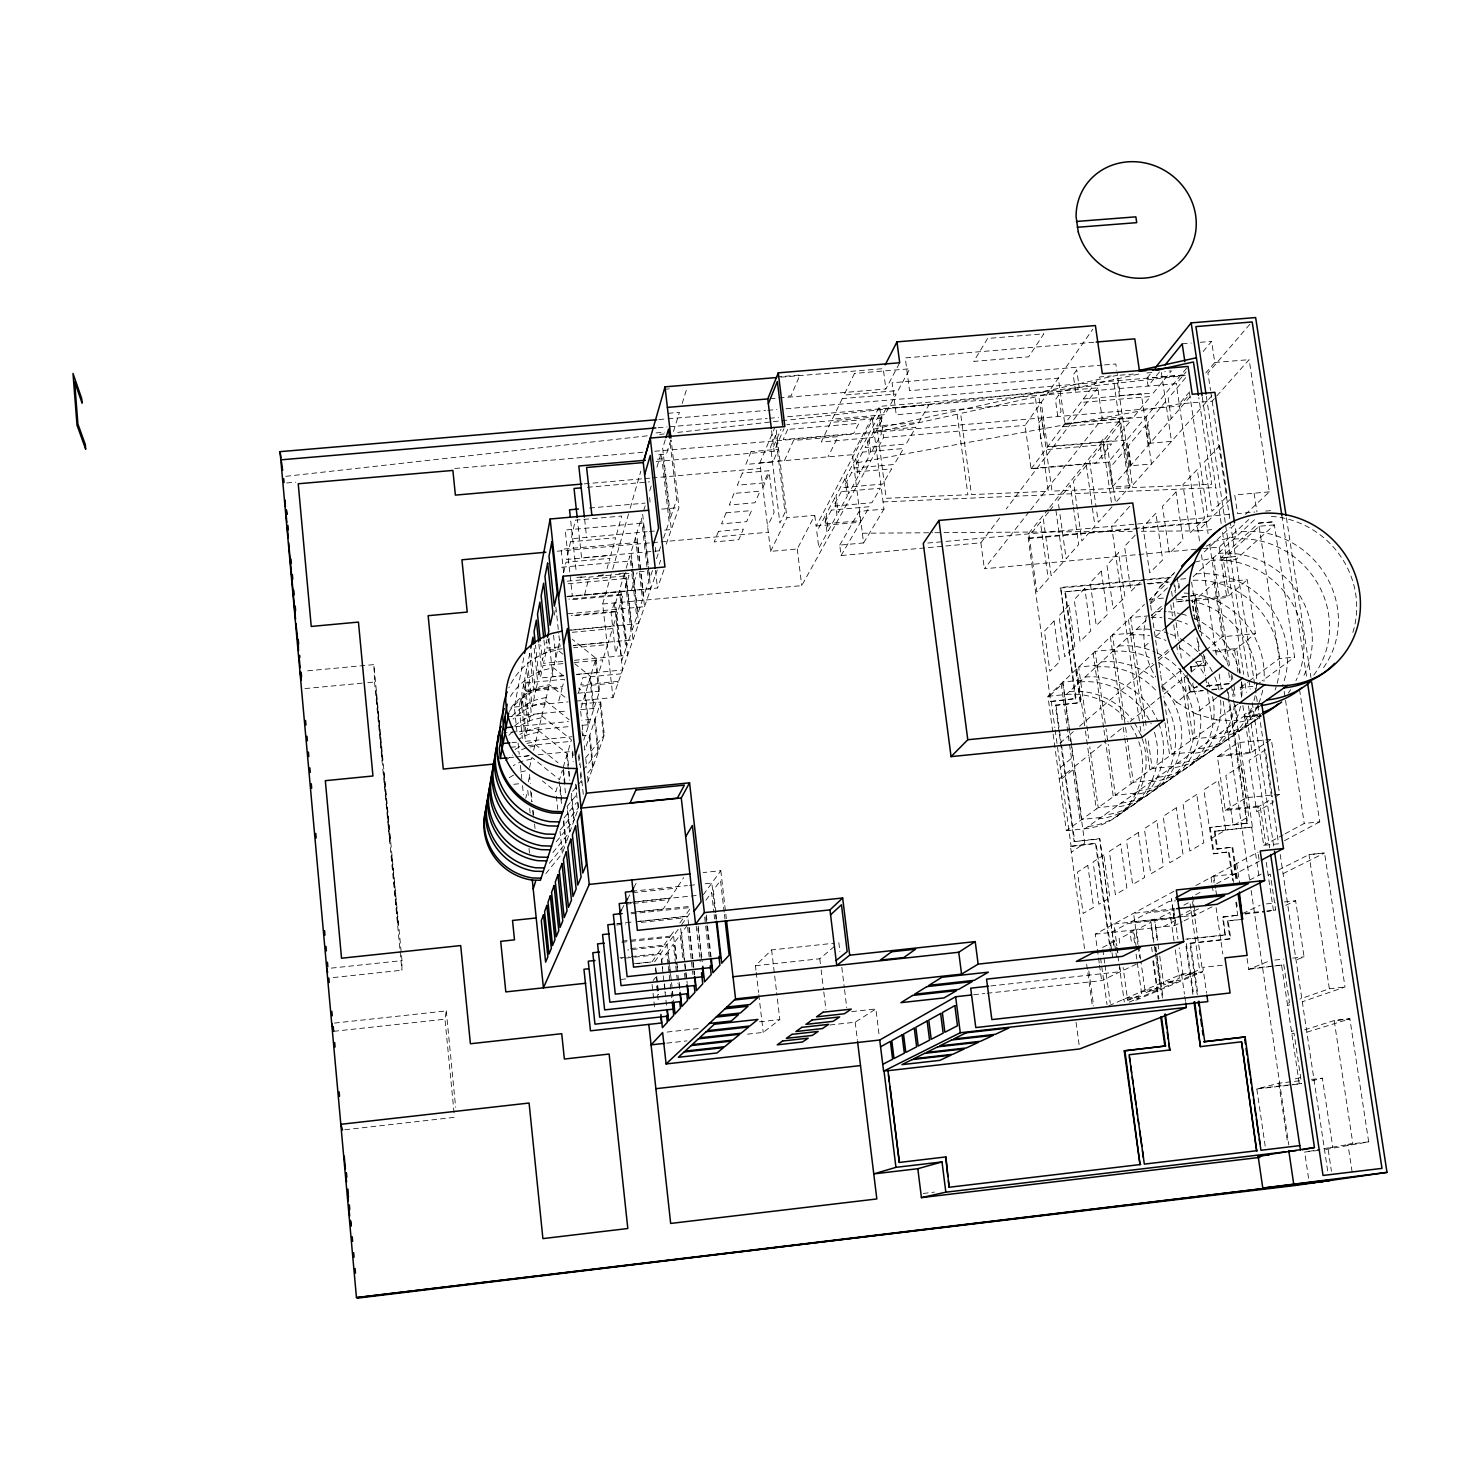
<?xml version="1.0" encoding="UTF-8"?>
<svg xmlns="http://www.w3.org/2000/svg" width="1460" height="1460" viewBox="0 0 1460 1460"><rect width="100%" height="100%" fill="white"/><g stroke="black" fill="none" stroke-linecap="round" stroke-linejoin="round"><path stroke-width="0.75" stroke-dasharray="5 3.75" d="M333.263 977.561L401.901 970.225L401.993 960.607L373.888 664.61L304.501 671.125M454.078 1112.867L444.971 1019.19L446.267 1010.922L331.803 1023.369M516.931 731.807L514.376 707.078L523.739 657.821M521.238 706.403L524.213 691.675L562.155 688.043L558.286 702.844M547.044 639.334L546.168 643.312L545.693 638.805M549.07 638.312L546.898 648.112L560.056 646.871M554.198 615.262L555.639 608.784M563.651 572.721L565.987 562.264L609.915 558.304L607.013 568.633M529.56 767.431L531.951 757.448L559.49 779.677L562.283 770.369M533.648 750.33L560.147 639.498M528.283 781.812L529.25 777.851L529.688 782.195M525.746 798.237L526.64 794.55M584.529 594.968L589.146 577.101L613.091 574.911M1146.301 617.087C1140.935 637.034 1144.804 659.591 1155.772 677.038M616.485 534.743L621.705 516.037L575.349 520.143L571.207 538.795L647.218 531.714M576.08 701.129L612.963 697.57L602.688 604.002L612.068 571.334M612.689 569.163L629.57 510.38M630.191 508.208L640.812 471.178M578.525 692.661L580.368 686.309L618.127 682.696M557.136 787.487L555.858 791.758L542.408 780.881M563.305 767.011L571.462 739.818L541.879 715.966M581.208 716.276L580.496 709.779L595.972 658.314L572.302 639.279M626.194 568.086L629.899 555.932L631.651 571.718M645.137 505.872L642.637 514.084L648.879 569.327M649.736 490.797L651.726 484.318M656.927 467.2L661.252 453.001L669.136 521.731L663.387 538.594M665.286 439.788L662.676 448.348L670.596 517.442L676.673 499.63L669.811 440.117M670.815 440.044L666.435 454.115L655.814 455.027M673.498 431.412L679.429 412.359L666.07 413.49M682.185 403.471L687.204 387.374M603.473 657.73L607.579 644.572L573.597 647.765M618.565 609.294L623.292 594.111L568.889 599.111M631.286 590.68L637.053 572.721M583.763 740.129L599.549 691.146L595.972 658.314M581.025 703.939L600.735 702.041L584.858 750.184L583.982 742.136M652.474 570.586L649.883 578.178L649.134 571.535M656.544 558.651L660.632 546.661M612.963 697.57L657.219 570.112M659.281 564.199L660.65 560.239M666.253 544.142L678.936 507.587L671.18 440.245M563.031 851.454L565.714 843.898L563.341 821.469M566.863 840.65L569.655 832.747L567.32 810.61M578.215 802.836L578.689 807.325L570.13 831.433L567.538 806.997M587.559 782.323L604.33 735.055L600.735 702.041M567.21 596.319L657.474 588.015L664.209 569.072M770.606 551.387L786.958 517.807L814.771 515.325L797.251 548.96L770.606 551.387L759.894 462.747L774.822 427.561M773.563 446.468L781.045 429.112M656.197 461.451L774.129 451.249L783.965 428.62M762.886 487.549L769.274 473.058L774.055 512.551L767.577 526.385M784.421 460.63L793.528 440.482L838.149 436.631L828.039 456.834M779.129 397.978L885.873 388.98L899.688 362.755M999.589 518.008L980.865 542.81L841.069 555.567L839.755 545.109L863.59 542.938L852.421 454.717L872.186 417.25L786.922 424.531M1030.65 509.814L1102.227 418.71L1097.81 387.849L879.595 406.391L816.122 526.239L814.771 515.325M621.486 909.909L624.552 904.306L631.267 903.612M627.599 898.794L629.771 894.87M633.677 887.753L637.491 880.818M602.688 604.002L801.741 585.624L883.61 437.58L879.595 406.391M839.755 545.109L859.101 511.347L883.975 509.139L872.186 417.25M1174.789 572.411L1159.915 586.829L1149.476 604.86L1169.223 586.19M841.069 555.567L860.487 522.242L859.101 511.347M863.59 542.938L883.975 509.139M677.951 886.402L683.663 877.642M1186.633 368.175L1108.432 462.09L1031.07 468.916L1025.066 425.371L1092.847 329.157M652 961.793L657.055 954.749L621.048 958.618M657.894 953.562L663.187 946.208L627.654 950.004M664.081 944.967L669.629 937.229L619.131 942.612M670.578 935.933L675.232 929.436M679.849 923.03L683.517 917.902L638.914 922.629M689.722 909.288L684.558 916.46L635.301 921.68M678.152 929.454L654.773 961.629L637.071 963.527M681.656 924.618L691.492 911.058M703.337 894.743L720.802 870.707L703.118 872.551M687.368 925.202L681.564 933.013L684.758 961.538M705.928 900.181L711.604 892.534L713.867 912.336M1031.07 468.916L1099.891 376.917L1111.078 375.968M1097.81 387.849L1006.25 508.938M653.113 980.572L655.686 977.215M1196.178 549.197L984.35 568.761L1029.245 511.602M1159.459 371.99L1148.089 386.079L1146.958 378.213L1151.101 373.03M1048.28 509.084L1028.26 533.885L1028.296 538.685L1050.634 701.512L1076.02 698.537L1060.599 587.449L1171.029 577.138M1049.703 507.314L1122.612 416.94L1102.227 418.71M1048.481 512.095L1043.261 518.555L1051.164 575.678L1063.117 562.136L1055.653 508.5M1049.795 510.489L1055.033 504.029M556.315 841.708L574.309 819.662L571.499 793.291M552.902 852.549L568.707 833.186M549.325 863.28L566.152 842.639L563.779 820.155M545.894 873.536L562.356 853.333L560.038 831.342M583.161 770.004L598.636 751.115L595.151 718.977L581.773 720.273M572.703 791.393L576.809 786.374M578.178 784.714L582.284 779.695M587.76 772.997L593.235 766.299L589.858 735L583.197 735.658M567.027 806.522L576.883 794.477M564.071 817.874L576.426 802.745M560.257 829.9L578.689 807.325M585.533 757.977L604.33 735.055M787.633 416.721L1176.267 383.688L1186.159 371.826M1203.131 351.531L1211.617 341.366L1214.793 362.481L1205.905 372.829M1165.646 401.5L1147.742 422.798L1150.608 442.508M1185.666 377.666L1168.219 398.434L1171.194 418.655M1189.626 391.827L1179.26 403.909L1176.249 383.633M654.701 451.249L1179.497 406.081L1189.444 394.51M1249.851 324.284L1207.931 373.048L1210.522 390.349M1108.432 462.09L1112.027 487.257L1190.192 396.627M1112.045 506.748L1098.285 522.333L1096.423 509.248M1211.909 395.715L1132.486 485.432L1112.027 487.257M1245.49 514.376L1269.324 491.856L1249.121 359.653L1212.147 401.153L1179.242 403.873L853.516 463.386M1129.748 506.31L1111.626 526.312L1139.804 724.05M1075.436 699.066L1060.599 587.449M1059.084 732.008L1055.416 705.308L1080.217 702.88L1064.796 591.829L1144.768 583.781M1135.241 535.09L1124.547 546.405L1130.971 591.282L1140.242 582.12M945.952 541.404L1206.471 517.68L1207.858 516.311L1233.317 513.993M1028.296 538.685L1206.398 522.443L1206.471 517.68M1141.337 531.276L1198.04 530.874L1231.547 498.097M755.952 970.17L755.44 965.735L771.61 949.931L834.335 943.178M1159.915 586.829L1173.84 573.524M1052.806 731.916L1047.933 696.292L1144.439 604.44M1151.356 610.262L1149.786 599.348L1167.544 582.449M1049.831 695.708L1062.697 683.499L1068.556 725.93M1204.317 551.862L1230.068 527.498M1234.357 524.888L1231.163 527.899L1278.577 843.77L1263.721 845.34L1258.009 807.015L1271.788 798.894M1050.634 701.512L1076.02 698.537M1202.748 548.595L1219.246 547.117L1248.738 519.541M1047.933 696.292L1066.293 694.486L1148.91 617.781M1151.265 615.609L1161.886 605.754M1193.13 576.736L1256.312 518.081M1055.416 705.308L1080.802 702.351L1065.362 591.227M1152.378 617.689L1165.463 605.59M1258.63 523.136L1273.905 521.767L1258.63 523.136L1220.852 557.884L1235.47 556.534L1220.852 557.848M1175.574 595.133L1176.559 601.885L1190.009 600.078M1274.379 524.888L1259.122 526.293L1221.308 560.914L1235.927 559.563L1274.379 524.888L1294.6 657.11L1262.134 680.908M1195.667 595.333L1180.082 597.359L1195.667 595.333L1201.635 635.793M1198.66 629.114L1194.444 600.553L1214.209 582.832L1247.278 579.73L1255.399 633.622L1234.612 650.138L1213.005 652.218M1144.457 646.634L1149.367 642.236M1155.937 636.359L1165.774 627.563M1194.444 600.553L1226.765 597.505L1247.278 579.73M1059.978 743.158L1068.373 735.913M1073.301 731.661L1070.18 734.362L1071.658 745.074M1079.542 726.259L1084.233 722.226M1086.112 720.583L1100.858 707.863M1102.847 706.147L1118.305 692.788M1120.404 690.981L1136.665 676.947M1138.855 675.049L1152.542 663.223M1168.109 649.773L1158.273 658.277L1151.666 612.452M1150.279 667.548L1156.886 661.855M1158.547 660.431L1171.778 649.043M755.44 965.735L819.79 958.764L835.357 945.624M1060.325 767.558L1072.863 757.192L1071.02 743.797M1162.945 685.142L1183.093 668.552M1205.778 650.339L1222.221 636.815L1255.399 633.622M1190.867 671.125L1190.94 666.472L1205.923 665.012L1204.609 656.033M1059.266 778.965L1072.79 767.996M1074.615 766.518L1088.795 755.039M1090.693 753.488L1105.567 741.443M1121.444 728.577L1107.574 739.818L1105.986 728.595M1130.204 721.477L1141.684 712.17M1143.91 710.381L1161.174 696.383M1181.706 679.739L1163.51 694.486L1162.58 688.098M1184.169 677.75L1189.407 673.498M1191.159 672.093L1203.369 662.183M1061.858 778.746L1074.432 768.58L1084.725 843.077L1071.312 852.275M1190.283 667.019L1205.923 665.012M1192.674 683.389L1193.276 687.496L1193.349 682.86M1161.247 686.529L1176.669 702.278L1197.236 686.091M1187.454 676.564L1189.717 692.095L1203.514 690.27M747.52 1034.154L763.215 1032.403L779.822 1019.591L776.647 992.617M1176.669 702.278L1195.43 713.684L1218.26 696.457M1240.197 687.66L1247.515 682.221M1249.267 680.908L1279.216 658.606L1294.6 657.11M1240.525 689.759L1242.533 688.262M1260.345 682.24L1254.925 686.2L1240.197 687.605L1241.766 698.081M1195.43 713.684L1216.253 719.944L1239.686 702.917M1053.116 734.143L1066.347 830.703L1215.231 722.883M1244.248 714.725L1246.274 713.283M1066.347 830.703L1084.835 828.787L1258.703 705.782M1259.633 706.257L1244.559 716.896L1259.323 715.455L1244.559 716.842M1059.394 734.234L1074.14 841.635L1099.745 838.624L1114.181 947.193L1099.745 838.624M1084.524 948.617L1070.49 846.38L1096.113 843.351L1110.531 947.193M1116.937 816.268L1261.221 716.239M1258.009 807.015L1225.323 810.409L1217.403 756.645L1237.934 742.665L1271.313 739.308L1279.599 794.277L1273.741 797.744M1070.49 846.38L1096.113 843.351M1217.403 756.645L1249.997 753.342L1264.305 743.925M1266.057 742.775L1271.313 739.308M829.919 1024.993L855.195 1022.183L875.89 1008.951L879.175 1035.578M1225.323 810.409L1246.11 797.744L1279.599 794.277M1247.625 823.184L1209.482 827.51L1247.625 823.184L1229.904 703.683M1237.368 878.555L1232.733 847.092L1216.892 849.099L1214.3 831.342L1252.443 826.999L1233.426 699.03M1210.96 838.661L1225.688 830.028L1218.388 780.37L1203.843 789.842L1213.333 853.808L1229.174 851.819L1233.664 882.387M1214.3 831.342L1252.443 826.999M1216.892 849.099L1232.733 847.092M1213.333 853.808L1229.174 851.819M1099.216 962.925L1095.237 934.181L1174.351 891.038M1263.721 845.395L1283.121 834.883M1285.037 833.842L1304.236 823.44L1319.767 821.816L1299.601 689.905M1206.216 546.277L1215.596 541.204L1236.565 536.422L1234.886 525.162M1195.868 885.545L1257.936 852.165M1111.461 932.283L1127.759 923.541L1176.377 918.285M1150.644 911.277L1168.821 901.55L1175.519 900.82M1284.472 840.686L1319.767 821.816M1195.63 894.724L1203.314 890.691M1216.6 883.702L1259.323 861.217M1102.574 947.485L1115.768 940.605L1116.371 944.985M1183.841 905.145L1189.863 902.006L1190.831 908.759M1178.329 916.424L1190.393 910.273M1249.578 880.07L1261.221 874.139M1163.328 926.662L1176.906 919.782M1198.477 908.85L1183.75 916.314L1130.533 922.063L1147.724 912.847L1174.935 909.909M1268.174 875.215L1270.291 874.139L1275.639 909.963L1266.933 911.661M1278.431 870.032L1308.981 854.611L1324.53 852.968L1345.007 986.997L1302.284 1001.761M1095.237 934.181L1174.661 925.567L1182.18 921.808M1184.06 920.858L1215.195 905.273M1283.066 873.646L1324.53 852.987L1308.981 854.611L1329.348 988.748L1299.966 999.005M1222.567 917.135L1238.481 915.146L1222.567 917.135L1225.177 935.093L1187.254 939.236M987.088 993.274L1101.643 980.609L1138.435 963.162M1197.273 994.789L1189.863 943.342L1230.032 938.962L1227.404 921.005L1238.974 919.49M1242.679 913.522L1260.016 905.291M1189.863 943.342L1230.744 938.634L1228.116 920.658M1285.639 905.346L1295.622 900.747L1304.072 956.829L1293.943 960.826M1225.177 935.093L1223.279 916.807M1108.998 1005.666L1181.596 974.148L1202.639 971.812L1192.437 901.167M1129.2 1002.162L1139.202 997.873L1122.703 999.717M1135.807 1000.264L1202.639 971.812M1247.077 958.362L1248.683 969.33L1268.339 961.355M1248.683 969.33L1283.833 964.823L1289.472 1002.673L1287.3 1003.44M1287.611 1005.52L1289.782 1004.772M1291.479 1031.49L1293.669 1030.797M1291.844 1033.844L1294.034 1033.169L1301.207 1081.294M1304.601 1029.847L1334.184 1020.558L1349.861 1018.788L1368.677 1141.848L1324.494 1149.695M1306.846 1032.184L1349.88 1018.824L1334.184 1020.558L1352.872 1143.727L1317.34 1149.786M1265.199 1146.136L1256.823 1088.977L1278.796 1083.21L1300.568 1080.692M1295.33 1078.867L1302.411 1077.024M1292.611 1084.835L1301.535 1083.484L1292.574 1084.524M1311.938 1080.82L1322.34 1078.173L1332.761 1147.323L1327.925 1147.889L1331.429 1171.212M520.563 771.975L526.859 770.515M537.992 732.19L529.031 734.252A60.718 59.969 6.7 0 0 518.866 739.143M526.969 743.45L535.784 741.424M534.707 745.914L525.965 747.94A59.294 58.601 5.4 0 0 517.953 751.608M523.994 756.718L528.301 755.733M531.586 759.017L523.027 760.989A57.925 57.305 4.1 0 0 513.336 765.679M546.295 697.424L536.824 699.595A64.349 63.419 9.2 0 0 511.201 717.042M545.055 702.625L535.656 704.779A63.802 62.908 8.9 0 0 513.08 719.105M1195.101 562.063L1213.497 557.848L1229.74 667.129M542.627 712.827L533.375 714.944A62.744 61.904 8.2 0 0 514.194 726.277M541.441 717.773L532.261 719.871A62.233 61.411 7.8 0 0 517.99 727.39M539.123 727.481L530.089 729.544A61.21 60.444 7.1 0 0 519.851 734.471M548.869 686.693L539.214 688.901A65.481 64.496 9.8 0 0 509.193 711.549M873.719 429.149L1118.524 375.001M1138.836 374.052L1116.991 378.888L1132.686 487.64L1211.709 484.227L1198.77 397.54M1308.89 1151.301L1315.752 1150.352M923.194 1193.459L934.473 1192.108M1368.677 1141.848L1347.945 1144.312L1352.526 1174.625M1309.383 1151.447L1304.656 1152.049L1308.616 1178.64M1313.69 1150.991L1320.168 1150.17M1311.463 1079.433L1322.34 1078.173M1258.94 1088.43L1290.33 1084.78M1256.823 1088.977L1290.366 1085.09M344.797 1129.766L454.516 1117.338M285.777 476.325L648.295 435.701M659.61 434.441L664.154 433.93M677.75 432.397L779.695 420.973M781.958 420.736L1185.264 375.548M1329.348 988.748L1345.007 986.997M990.792 985.956L1120.514 971.666L1119.911 967.323M1222.294 965.224L1202.876 967.378L1206.581 993.037M1274.799 960.078L1283.814 959.074M1292.812 958.088L1304.072 956.829M973.601 994.753L984.825 993.512M667.129 1032.056L698.683 1028.552M759.529 1021.817L779.822 1019.591M851.691 1011.634L875.89 1008.951M1179.096 975.225L1196.853 973.254L1180.592 980.207L1163.2 982.142M1250.764 968.491L1283.833 964.823M1159.35 983.803L1176.669 981.886L1161.211 988.475L1144.238 990.373M666.782 1043.134L686.966 1040.889M1140.57 991.96L1157.47 990.081L1142.76 996.359L1126.189 998.202M621.358 979.404L625.811 978.912M1244.869 913.285L1264.652 911.149M1266.842 910.912L1275.639 909.963M1245.015 914.033L1264.743 911.898M1227.404 921.005L1242.588 919.362M333.647 1031.326L444.971 1019.19M1185.703 939.145L1225.907 934.765M1235.142 873.938L1213.096 876.292L1214.045 882.752M622.106 941.098L673.553 935.769L676.746 964.275M630.665 948.525L667.001 944.803L670.45 975.809M619.971 957.778L629.041 956.811M631.304 956.574L660.741 953.416L662.986 973.583M634.352 963.691L647.583 962.268M1174.679 908.686L1133.544 913.303L1137.924 944.419M1266.441 903.886L1275.419 902.919M1284.399 901.952L1295.622 900.747M625.428 902.736L670.359 898.01L676.856 888.082L633.038 892.662M630.264 902.426L696.694 895.455M633.512 903.375L669.319 899.615L663.187 909.014L634.735 912.007M631.067 912.591L690.872 906.277M631.213 913.796L688.792 907.718M617.398 923.578L633.074 921.917M616.686 923.833L625.555 922.884M638.878 921.479L687.678 916.314L688.682 925.239M616.613 925.001L625.519 924.052M331.274 968.126L401.993 960.607M1100.84 817.472L1081.915 819.425L1071.95 747.228M1227.312 809.187L1260.09 805.792L1265.82 844.245M1074.14 841.635L1099.143 839.025M631.76 891.22L687.441 885.618M689.649 885.38L696.311 884.687M705.18 883.756L711.823 883.063L715.199 912.518M1173 766.409L1152.214 768.526L1148.053 739.453M1153.601 780.133L1133.325 782.213L1127.138 738.559M1135.15 793.182L1115.349 795.226L1108.195 744.253M1117.575 805.61L1098.23 807.617L1089.78 746.899M1214.957 736.734L1193.075 738.924L1183.531 673.37M1193.422 751.955L1172.106 754.108L1163.821 696.694M1219.392 755.313L1252.059 751.991L1246.603 715.455M1207.055 685.671L1231.09 683.298M1193.276 687.496L1197.638 687.058M1206.361 686.2L1230.378 683.846M509.284 757.63L513.719 757.192M515.946 756.973L529.286 755.659M538.174 754.784L571.517 751.498M1212.256 689.412L1223.188 688.335M1189.717 692.095L1202.839 690.799M1211.563 689.941L1222.495 688.864M513.737 784.294L520.143 783.655M507.167 716.787L567.283 710.965M580.642 709.669L594.001 708.392L590.534 676.418L574.948 663.88M1212.785 650.85L1236.62 648.55L1240.252 672.877M1097.865 665.176L1078.666 667.038L1088.558 738.139M514.942 726.77L568.414 721.568M1196.89 661.654L1201.16 661.234L1196.215 662.201M502.076 733.121L568.743 726.624M582.084 725.328L588.745 724.689L585.387 693.536L578.653 688.116M1081.714 680.178L1062.935 682.002L1069.578 730M512.022 742.611L516.475 742.173M525.363 741.315L572.064 736.734M510.452 747.319L519.34 746.443M528.228 745.567L570.44 741.443M562.958 663.625L543.029 665.505L540.255 678.006L562.812 675.852M574.036 662.566L602.816 659.847L598.892 672.421L576.335 674.575M304.939 688.591L365.566 682.824M367.81 682.623L374.545 681.984L373.888 664.61M1149.203 615.81L1130.642 617.562L1146.465 728.266M563.852 675.578L552.884 676.619L548.796 638.093M577.01 674.319L622.544 669.994L616.047 611.247L571.261 615.408M621.212 673.808L582.923 677.458L580.77 684.959L618.602 681.327M1132.577 632.947L1112.447 634.881L1126.828 736.369M577.649 693.263L599.549 691.146M514.376 707.078L568.141 701.895M1114.801 649.463L1095.146 651.342L1105.676 726.35M566.243 630.392L638.64 623.639L631.614 560.877L559.508 567.411M570.659 630.191L613.291 626.212L617.799 611.74L571.353 616.047M572.302 632.308L612.561 628.548L608.273 642.345L573.196 645.63M1060.051 588.07L1172.635 577.539M1180.793 579.145L1187.29 578.543M1147.031 583.58L1167.453 581.664M1064.796 591.829L1139.603 584.821M1148.673 583.982L1169.077 582.065M573.269 645.43L633.019 639.808L626.176 578.452L567.155 583.836M562.264 648.824L546.405 650.32L543.503 663.406L563.14 661.343M1149.786 599.348L1164.569 597.961M1196.361 598.856L1228.736 595.789L1223.261 559.125M1176.559 601.885L1187.217 600.881M574.364 660.285L627.654 655.248L620.993 595.224L569.966 599.914M1198.04 530.874L1213.497 529.505M566.918 596.793L624.095 591.537L629.077 575.55L566.152 581.281M568.068 613.766L644.517 606.685L637.308 542.445L561.133 549.288L563.761 573.743M816.085 526.02L860.487 522.242M557.245 551.205L650.284 542.846M652.547 542.645L768.288 532.225M1269.324 491.856L1234.74 494.958L1237.551 513.61L1254.779 512.04M659.628 550.785L581.591 557.83L577.448 519.796M1265.656 511.091L1272.189 510.507M927.793 543.047L943.689 541.605M576.846 577.43L585.588 576.645M598.728 575.441L605.279 574.839L598.436 575.714M618.839 573.616L625.61 572.995M639.152 571.754L645.94 571.152M580.35 577.357L587.121 576.736M615.28 574.711L632.691 573.123M1028.825 538.028L1132.631 528.575M1134.876 528.356L1207.091 521.786M1031.38 468.514L1096.168 462.802L1111.626 443.931L1045.433 449.716M589.53 508.025L645.137 503.116M661.635 509.12L678.936 507.587M649.408 531.531L655.978 530.929M664.738 530.144L671.308 529.56L663.187 458.695L654.299 459.48M883.61 437.58L1025.066 425.371M1065.143 423.382L1133.27 417.505L1150.443 396.536L1080.747 402.504M1062.624 426.74L1130.514 420.863L1114.236 440.738L1047.824 446.541M759.894 462.747L852.421 454.717M584.255 483.862L649.809 478.15M652.072 477.949L760.587 468.477M587.358 487.311L649.536 481.873M658.934 419.549L665.723 418.965M668.005 418.783L765.551 410.497M767.814 410.315L776.884 409.548M785.973 408.782L1185.246 374.928L1146.958 378.213M658.077 427.743L667.165 426.959M669.447 426.776L767.175 418.454M769.438 418.253L778.527 417.487M656.051 432.908L664.774 432.16M1083.393 398.963L1153.345 392.995L1171.467 370.858L1164.77 371.424M286.671 482.95L295.76 482.165M454.79 468.477L643.349 452.235M1093.887 342.242L905.255 357.901L909.543 390.678L1058.372 378.103L1064.796 423.838L1146.136 416.812L1149.987 443.238L1171.504 441.34L1161.266 371.698M776.629 376.972L799.934 375.019L791.028 395.879L784.805 396.408M780.954 377.173L883.245 368.65L885.873 388.98M1182.217 343.83L1191.25 343.063M1200.303 342.315L1211.617 341.366M664.318 389.291L670.56 388.762M1102.264 365.109L892.096 382.776L896.239 414.731L1041.29 402.358L1047.495 446.961L1126.791 440.044L1130.514 465.813L1151.484 463.952L1141.282 393.798L1120.386 395.587L1117.046 372.409M1104.526 364.927L1115.823 363.978L1116.736 370.293M770.04 398.744L776.848 398.16M1120.021 375.202L1133.453 374.07M1146.866 372.939L1153.582 372.373M1214.793 362.481L1249.121 359.653M883.044 501.911L1215.833 487.549M862.367 533.229L932.684 532.736M934.947 532.717L941.755 532.663M944.018 532.644L1132.266 531.349M1216.253 719.944L1237.697 720.638L1235.379 705.034M562.848 654.135L557.647 649.955L547.445 652.273A69.313 68.109 11.6 0 0 508.883 687.697M563.487 675.925L553.395 667.786L543.448 670.049A67.452 66.357 10.8 0 0 508.938 698.811M564.929 697.223L549.343 684.685L539.671 686.894A65.682 64.678 9.9 0 0 509.54 709.615M545.511 700.727L569.126 719.743M538.411 730.456L567.283 753.743L568.926 769.128M535.108 744.271L558.012 762.74M1286.406 517.771L1310.952 677.476M1281.862 515.544L1306.718 677.641M1254.103 493.224L1256.932 511.839M1259.122 526.293L1279.216 658.606M1284.198 691.383L1285.202 698.099M1285.548 700.344L1304.236 823.44M1271.879 793.492L1265.309 749.801L1249.066 760.386L1256.731 811.851L1273.193 802.233L1272.207 795.682M1210.851 392.466L1230.835 525.618M1280.183 854.428L1327.815 1171.814M1206.361 396.408L1225.25 522.498M1225.579 524.742L1248.519 677.86M1248.847 680.105L1250.198 689.12M1252.224 702.625L1273.795 846.727M1202.292 397.229L1221.162 523.41M1222.513 532.407L1243.719 674.356M1245.07 683.371L1246.42 692.387M1248.446 705.91L1269.653 847.858M1241.566 681.729L1242.223 686.145M1219.246 547.08L1226.765 597.505M1234.612 650.138L1237.897 672.202M1242.88 705.6L1249.997 753.342M1266.258 862.385L1273.503 910.949M1281.661 965.68L1299.327 1084.05M1258.264 854.374L1259.25 860.962M1189.535 393.105L1207.858 516.311M1231.054 676.035L1231.729 680.506M1233.043 689.43L1234.047 696.11M1231.419 685.543L1233.098 696.767M1206.398 522.443L1208.077 533.648M1209.738 544.854L1227.385 663.661M1228.718 672.622L1230.05 681.601M1251.713 827.418L1259.031 876.748M1214.209 582.832L1222.221 636.815M1237.934 742.665L1246.11 797.744M1228.225 692.405L1229.575 701.42M1226.856 688.427L1227.86 695.197M1228.188 697.442L1246.895 823.604M1179.497 406.081L1200.029 544.324M1201.489 554.764L1216.49 656.142M1219.155 674.155L1221.491 689.923M1223.151 701.202L1249.486 879.157M1251.147 890.436L1288.815 1145.005M1278.796 1083.21L1287.72 1143.582M1236.729 863.572L1239.577 882.88M1194.992 595.954L1200.284 631.888M1203.587 654.336L1205.248 665.577M1232.021 847.493L1236.967 881.183M1233.846 865.123L1236.365 882.223M1191.616 582.193L1198.441 628.621M1202.711 657.712L1205.34 675.597M1205.686 677.841L1207 686.784M1207.329 689.01L1212.585 724.799M1195.047 619.606L1192.145 599.877L1193.733 615.81M1198.259 641.524L1199.554 650.284M1236.547 902.043L1237.186 906.423M1196.945 637.71L1198.879 650.85M1228.462 852.22L1232.623 880.581M1235.835 902.408L1237.752 915.493M1178.786 583.252L1179.443 587.741M1190.94 666.472L1191.853 672.622M1214.994 830.923L1217.603 848.698M1177.125 577.12L1178.767 588.362M1174.917 585.533L1175.902 592.286M1188.458 678.243L1190.393 691.565M1210.176 827.09L1214.026 853.425M1173.603 581.646L1175.245 592.888M1213.789 875.909L1215.614 888.428M1215.906 890.527L1216.819 896.787M1171.577 591.355L1172.873 600.297M1173.201 602.542L1175.811 620.445M1176.139 622.69L1178.749 640.593M1179.388 644.955L1181.304 658.077M1216.107 907.682L1222.841 953.964M1148.162 445.355L1145.297 425.7L1128.324 445.902L1131.098 465.138M1211.052 877.387L1211.964 883.61M1212.274 885.691L1213.187 891.932M1170.792 604.769L1172.416 615.919M1173.712 624.843L1175.994 640.466M1176.632 644.882L1177.891 653.587M1180.118 668.844L1190.575 740.731M1158.893 662.53L1160.426 673.188M1160.736 675.323L1162.27 685.963M1192.619 896.33L1193.532 902.627M1193.842 904.726L1195.357 915.219L1113.889 924.016L1116.9 945.678M1128.781 467.82L1126.025 448.658L1109.892 467.839L1112.575 486.618M1164.989 722.809L1169.734 755.824M1191.159 911.022L1199.591 969.586L1183.293 976.612L1179.187 947.905M1190.557 943.032L1197.638 992.271M1186.341 943.616L1193.714 995.008M1185.976 946.171L1193.021 995.282M1173.822 910.365L1177.928 939.072M1174.314 918.468L1171.486 898.667L1174.661 925.567M1181.596 974.148L1184.443 994.114M1184.772 996.322L1185.721 1002.984M1128.471 619.624L1142.651 718.849M1142.961 721.094L1144.238 730M1145.516 738.924L1149.969 770.15M1111.407 502.313L1103.176 444.588L1089.634 461.305L1096.113 507.076M1174.022 940.952L1169.934 912.39L1154.678 920.329L1159.422 953.763M1175.264 949.748L1179.351 978.309L1163.839 984.971L1159.733 955.99M1140.132 726.295L1141.738 737.519M1155.882 946.938L1163.164 998.421M1155.225 947.266L1156.484 956.209M1156.813 958.453L1162.507 998.695M1155.079 951.099L1150.991 922.264L1136.482 929.819L1138.38 943.342M1155.389 953.307L1160.098 986.595L1145.352 992.928L1140.917 961.373M1110.403 636.834L1122.265 720.729M1123.178 727.171L1124.401 735.877M1124.711 738.048L1131.19 783.746M1151.611 947.284L1152.25 951.774M1153.509 960.735L1158.911 998.877M1152.871 961.045L1158.255 999.151M1138.691 945.606L1140.589 959.129M1138.234 946.646L1139.804 957.76M1136.282 947.449L1133.818 929.965L1130.003 931.955L1131.518 942.832M1073.1 504.941L1070.326 485.14L1058.007 500.342L1059.577 511.566M1073.41 507.149L1078.666 544.543L1066.147 558.705L1059.887 513.811M1134.529 942.868L1132.96 931.644L1119.127 938.853L1120.039 945.459M1136.099 954.092L1141.775 994.479L1127.722 1000.52L1123.105 967.487M1093.193 653.222L1103.687 728.011M1103.997 730.237L1113.305 796.686M1117.192 947.85L1118.104 954.329M1116.681 947.175L1117.593 953.763M1117.904 955.953L1124.309 1001.98M1076.805 668.826L1085.145 728.777M1085.437 730.967L1096.296 809.023M1115.659 950.88L1114.181 940.222L1110.549 942.12L1111.735 950.588M1115.969 952.997L1116.553 957.267M1112.027 952.723L1112.903 959.074M1095.511 843.752L1110.531 952.011M1102.866 949.712L1104.727 963.107M1105.037 965.334L1110.275 1003.294M1068.848 728.157L1070.709 741.552M1100.584 958.034L1107.027 1004.699M1061.165 683.7L1069.249 742.337M1069.541 744.472L1080.072 820.757M1099.508 965.133L1101.643 980.609M1055.981 704.797L1061.183 742.647M1061.493 744.874L1074.724 841.234M1088.85 971.009L1093.649 1005.922M1051.182 700.983L1054.832 727.609M1055.142 729.836L1071.074 845.979M1086.66 964.293L1092.189 1004.608M1076.075 1022.328L1079.378 1046.729M980.865 542.81L984.35 568.761M797.251 548.96L801.741 585.624M855.195 1022.183L857.403 1040.305M776.245 429.988L786.958 517.807M838.825 942.704L839.902 951.665M841.818 967.323L844.281 987.489M844.555 989.716L846.745 1007.637M771.628 430.7L774.129 451.249M819.79 958.764L820.848 967.633M821.122 969.841L823.531 989.789M823.805 991.997L825.94 1009.718M771.61 949.931L776.373 990.373M756.225 972.397L758.561 992.398M758.817 994.625L763.215 1032.403M720.802 870.707L726.332 918.687M724.178 912.153L720.528 880.489L713.338 890.18L715.875 912.317M724.452 914.416L724.963 918.942M716.13 914.526L716.641 918.961M715.455 914.781L715.984 919.307M714.123 914.544L714.633 918.942M706.311 915.037L707.333 923.924M707.589 926.133L711.13 957.249M705.855 916.807L706.603 923.413M706.859 925.622L710.381 956.483M704.669 917.172L705.417 923.815M705.673 926.023L709.195 956.957M649.591 497.495L650.101 502.021M655.248 547.336L655.759 551.862M698.227 926.023L702.278 961.757M697.825 927.976L701.585 961.191M696.201 926.078L700.234 961.611M655.467 570.331L657.474 588.015M689.357 927.702L694.686 974.915M647.985 564.746L643.294 523.082L565.221 530.035L572.338 596.063L650.722 588.855L648.24 566.936M688.938 927.465L694.23 974.258M687.623 927.428L692.916 974.422M640.703 569.436L636.669 533.685L641.433 518.063L648.623 581.846L643.714 596.264L640.94 571.681M685.014 963.728L687.222 983.456M680.688 928.542L684.485 962.231M684.74 964.476L685.488 971.21M685.744 973.473L686.51 980.207M682.696 957.486L680.159 934.911L674.63 942.357L677.604 968.929M684.466 973.291L685.233 980.061M679.101 982.215L680.086 991.066M676.984 966.465L677.732 973.053M677.969 975.243L679.685 990.592M631.906 573.981L636.706 616.813L632.235 629.899L625.811 572.338M675.524 963.983L673.297 944.164L668.041 951.245L671.29 980.353M675.761 966.191L676.509 972.798M676.746 975.006L677.732 983.821M671.545 982.598L672.293 989.314M672.531 991.559L673.534 1000.52M672.184 991.322L673.169 1000.173M668.005 964.111L666.764 952.96L661.763 959.713L662.731 968.473M668.26 966.337L669.008 973.017M669.246 975.243L669.994 981.941M670.25 984.168L671.983 999.772M664.428 983.784L665.395 992.544M663.241 975.828L664.72 989.278M664.975 991.522L666.727 1007.217M655.759 967.797L656.489 974.459M656.745 976.667L657.474 983.328M657.73 985.536L658.697 994.424M655.504 968.199L656.233 974.787M656.471 976.977L657.201 983.547M657.438 985.737L658.423 994.497M656.671 986.102L658.387 1001.651M652.091 984.441L652.803 991.011M653.04 993.202L654.737 1008.513M584.639 519.358L586.573 537.152M595.315 660.467L598.892 693.208M600.06 704.048L603.655 736.971M589.913 678.444L593.38 710.327M594.512 720.875L597.998 752.922M570.732 521.074L576.353 572.922M584.803 695.471L588.161 726.514M589.256 736.807L592.632 768.015M582.139 724.945L583.307 735.785M585.788 758.908L586.737 767.631M587.668 776.337L588.143 780.698M582.084 731.496L582.558 735.913M578.981 754.181L580.66 769.803M580.898 772.048L583.288 794.349M578.452 755.842L579.401 764.748M580.35 773.654L581.317 782.542M572.667 751.061L573.159 755.568M576.28 784.823L576.755 789.331M572.174 752.685L573.123 761.664M575.532 784.111L577.211 799.824M577.448 802.069L578.16 808.803M555.895 607.086L558.705 633.476M558.943 635.666L560.111 646.67M569.163 771.318L569.856 777.924M566.808 755.313L568.269 768.927M568.506 771.19L569.473 780.26M571.152 796.12L573.817 821.067M553.559 635.228L556.424 661.982M563.542 769.237L565.184 784.786M563.086 770.734L565.44 792.889M560.202 786.411L561.644 799.916M543.941 640.155L544.89 649.116L542.408 660.467L540.766 645.046M559.07 781.1L561.68 805.774M556.333 796.156L557.72 809.351M538.886 644.115L541.186 665.961L538.831 676.746L535.491 645.156M534.141 648.386L537.682 681.984L535.418 692.241L531.02 650.357M529.414 774.53L530.345 783.527M531.294 792.524L532.225 801.522M533.155 810.519L533.63 815.027M534.561 824.024L535.035 828.532M525.18 738.851L520.928 697.935L519.139 707.023L522.388 738.395M530.601 790.9L531.732 801.777M532.644 810.464L533.539 819.169M527.772 790.316L528.483 797.105M529.652 808.42L530.126 812.946M518.081 743.012L519.249 754.291M520.417 765.478L522.041 781.191M522.516 785.681L523.447 794.769M529.013 848.461L529.487 853.06M446.267 1010.922L455.648 1107.301M374.545 681.984L401.901 970.225M1138.764 741.716A68.638 66.01 48 0 1 1084.835 828.787M1066.293 694.486A68.638 66.01 48 0 1 1128.288 722.152M1130.861 725.766A68.638 66.01 48 0 1 1137.176 737.574M509.266 777.687A56.776 56.192 2.8 0 1 516.676 773.581M1240.489 706.239A77.854 74.223 46.3 0 1 1177.198 763.434M1155.298 611.868A77.854 74.223 46.3 0 1 1166.266 611.63M1168.475 611.777A77.854 74.223 46.3 0 1 1179.351 613.437M1181.523 613.948A77.854 74.223 46.3 0 1 1187.947 615.901M1194.152 618.365A77.854 74.223 46.3 0 1 1239.887 673.407M1241.438 682.112A77.854 74.223 46.3 0 1 1241.73 697.588M1251.384 708.374A79.223 75.427 46.1 0 1 1190.867 753.78M1177.362 599.33A79.223 75.427 46.1 0 1 1188.513 600.389M1190.721 600.79A79.223 75.427 46.1 0 1 1256.659 682.367M1256.567 684.612A79.223 75.427 46.1 0 1 1256.202 689.047M1255.18 695.635A79.223 75.427 46.1 0 1 1252.899 704.249M1220.597 700.07A75.902 72.507 46.7 0 1 1157.597 777.304M1136.428 629.388A75.902 72.507 46.7 0 1 1151.429 629.497M1155.681 630.081A75.902 72.507 46.7 0 1 1168.255 633.311M1170.318 634.06A75.902 72.507 46.7 0 1 1178.238 637.582M1180.154 638.622A75.902 72.507 46.7 0 1 1197.656 651.726M1199.207 653.295A75.902 72.507 46.7 0 1 1212.986 673.023M1214.793 676.984A75.902 72.507 46.7 0 1 1219.739 693.664M1234.375 704.943A77.197 73.639 46.4 0 1 1170.573 768.124M1151.064 617.616A77.197 73.639 46.4 0 1 1161.977 617.689M1168.493 618.492A77.197 73.639 46.4 0 1 1174.917 619.861M1177.052 620.427A77.197 73.639 46.4 0 1 1187.436 624.223M1199.116 630.665A77.197 73.639 46.4 0 1 1228.627 666.18M1231.62 674.52A77.197 73.639 46.4 0 1 1233.262 680.981M1234.028 685.288A77.197 73.639 46.4 0 1 1234.85 696.237M1261.513 713.246A81.34 77.307 45.9 0 1 1212.256 738.632M1193.112 580.277A81.34 77.307 45.9 0 1 1275.091 690.014M1262.681 690.215A79.917 76.048 46 0 1 1197.857 748.834M1184.151 593.089A79.917 76.048 46 0 1 1263.94 681.345M1154.44 732.299A70.044 67.269 47.7 0 1 1098.832 818.877M1079.779 681.966A70.044 67.269 47.7 0 1 1151.21 723.85M1134.347 722.974A68.967 66.321 48 0 1 1088.138 826.451M1069.468 691.547A68.967 66.321 48 0 1 1131.755 719.324M1164.113 701.037A71.704 68.766 47.4 0 1 1115.495 807.106M1095.84 667.056A71.704 68.766 47.4 0 1 1156.612 691.164M1158.765 723.485A70.573 67.762 47.6 0 1 1104.289 815.027M1085.035 677.093A70.573 67.762 47.6 0 1 1157.926 721.386M1158.711 662.493A73.438 70.317 47.1 0 1 1193.075 739.837A73.438 70.317 47.1 0 1 1132.96 794.751M1112.684 651.434A73.438 70.317 47.1 0 1 1149.385 657.529M1162.598 686.236A72.27 69.277 47.3 0 1 1177.764 758.744A72.27 69.277 47.3 0 1 1121.207 803.055M1101.351 661.946A72.27 69.277 47.3 0 1 1153.455 677.641M1212.566 696.657A75.263 71.942 46.8 0 1 1151.301 781.775M1130.35 635.027A75.263 71.942 46.8 0 1 1149.458 635.702M1155.736 637.034A75.263 71.942 46.8 0 1 1165.974 640.447M1179.333 647.565A75.263 71.942 46.8 0 1 1194.116 660.34M1195.558 661.982A75.263 71.942 46.8 0 1 1204.245 674.429M1208.077 682.221A75.263 71.942 46.8 0 1 1210.34 688.28M1157.36 653.095A74.04 70.846 47 0 1 1200.193 731.058A74.04 70.846 47 0 1 1138.946 790.499M1118.451 646.068A74.04 70.846 47 0 1 1155.444 652.218M1261.221 715.856A82.088 77.946 45.8 0 1 1219.629 733.431M1196.123 573.962A82.088 77.946 45.8 0 1 1282.172 686.51M1261.093 715.29A83.603 79.278 45.6 0 1 1234.832 722.663M1210.741 560.385A83.603 79.278 45.6 0 1 1288.103 596.811A83.603 79.278 45.6 0 1 1295.933 680.652M1290.677 689.686A83.603 79.278 45.6 0 1 1288.267 693.062M1271.368 516.402A88.494 83.53 45 0 1 1351.796 635.556M1259.341 713.648A84.37 79.953 45.5 0 1 1242.624 717.152M1218.224 553.449A84.37 79.953 45.5 0 1 1297.557 592.012A84.37 79.953 45.5 0 1 1302.265 678.535M1233.682 539.105A85.976 81.34 45.3 0 1 1317.486 583.161A85.976 81.34 45.3 0 1 1313.562 675.396M1241.602 531.75A86.797 82.052 45.2 0 1 1326.191 576.226A86.797 82.052 45.2 0 1 1322.285 669.301M508.846 735.311A62.233 61.411 7.8 0 1 514.778 729.817M515.088 749.455A59.751 59.057 5.9 0 1 520.873 746.115M505.58 760.733A59.294 58.601 5.4 0 1 512.369 755.13M523.739 683.791L521.859 693.299L526.148 734.508L528.1 725.62L523.739 683.791M526.659 668.99L524.688 678.955L529.086 721.076L531.13 711.75L526.659 668.99M529.743 653.478L527.68 663.917L532.188 707.005L534.323 697.223L529.743 653.478M525.983 682.897L524.487 690.343L562.502 686.693L564.454 679.228L525.983 682.897M570.532 541.788L566.608 559.436L610.7 555.457L615.645 537.736L570.532 541.788M614.313 602.834L611.156 613.218L615.536 652.948L618.766 643.112L614.313 602.834M619.405 590.369L615.463 603.308L621.796 660.54L625.865 648.605L619.405 590.369M624.515 573.561L620.409 587.084L626.887 645.576L631.158 633.074L624.515 573.561M635.52 537.462L630.994 552.336L637.837 613.492L642.51 599.75L635.52 537.462M718.502 531.367L714.195 541.915L738.742 539.707L743.395 529.14L718.502 531.367M726.076 512.843L721.55 523.903L746.662 521.658L751.535 510.58L726.076 512.843M733.997 493.425L729.27 505.032L754.966 502.751L760.058 491.126L733.997 493.425M742.319 473.058L737.355 485.231L763.671 482.913L769.019 470.722L742.319 473.058M751.061 451.633L745.841 464.426L772.814 462.09L778.436 449.26L751.061 451.633M775.589 435.281L770.643 446.833L779.895 523.063L785.005 512.46L775.589 435.281M787.633 429.441L783.18 439.606L853.625 433.529L858.9 423.345L787.633 429.441M830.703 422.451L821.268 441.978L872.66 437.544L883.227 417.962L830.703 422.451M842.274 398.598L832.309 419.148L885.015 414.658L896.166 394.036L842.274 398.598M854.465 373.413L843.953 395.113L898.064 390.532L909.817 368.778L854.465 373.413M825.028 516.238L816.797 531.641L818.823 548.066L827.108 532.955L825.028 516.238M834.81 497.915L826.196 514.029L828.294 530.801L836.945 514.997L834.81 497.915M845.048 478.734L836.033 495.615L838.186 512.752L847.256 496.199L845.048 478.734M855.797 458.641L846.344 476.325L848.552 493.845L858.06 476.489L855.797 458.641M867.058 437.544L857.148 456.104L859.429 474.026L869.394 455.812L867.058 437.544M878.902 415.37L868.481 434.879L870.817 453.221L881.311 434.095L878.902 415.37M831.433 510.087L823.969 523.957L861.473 520.581L869.576 506.693L831.433 510.087M841.361 491.637L833.55 506.145L871.894 502.733L880.362 488.188L841.361 491.637M851.746 472.328L843.588 487.512L882.771 484.045L891.659 468.824L851.746 472.328M862.641 452.089L854.082 468.003L894.177 464.481L903.485 448.53L862.641 452.089M874.065 430.846L865.087 447.545L906.131 443.986L915.894 427.251L874.065 430.846M886.074 408.526L876.639 426.065L918.687 422.469L928.943 404.876L886.074 408.526M987.617 338.446L973.765 361.405L1028.679 356.824L1043.827 333.811L987.617 338.446M1041.692 418.837L1038.534 423.236L1040.743 439.113L1043.918 434.788L1041.692 418.837M1058.755 395.076L1055.434 399.693L1057.715 415.972L1061.055 411.428L1058.755 395.076M1076.75 370L1073.246 374.891L1075.619 391.59L1079.141 386.772L1076.75 370M1103.158 439.15L1099.8 443.329L1102.008 458.787L1105.384 454.68L1103.158 439.15M1040.414 522.078L1029.154 535.966L1036.837 591.902L1048.262 578.963L1040.414 522.078M1086.35 465.357L1073.447 481.289L1081.842 540.948L1094.945 526.093L1086.35 465.357M1120.824 422.798L1106.607 440.336L1115.549 502.787L1130.003 486.436L1120.824 422.798M1054.065 620.974L1044.393 631.195L1049.904 671.308L1059.668 661.672L1054.065 620.974M1069.085 605.079L1058.975 615.773L1064.65 656.745L1074.87 646.67L1069.085 605.079M1084.816 588.435L1074.231 599.622L1080.072 641.524L1090.784 630.957L1084.816 588.435M1101.296 570.988L1090.2 582.722L1096.241 625.573L1107.447 614.496L1101.296 570.988M1118.597 552.701L1106.954 565.002L1113.177 608.838L1124.948 597.213L1118.597 552.701M1155.882 513.245L1143.016 526.859L1149.659 572.831L1162.689 559.965L1155.882 513.245M1176.012 491.947L1162.47 506.292L1169.332 553.395L1183.056 539.853L1176.012 491.947M1197.255 469.499L1182.947 484.629L1190.064 532.918L1204.536 518.629L1197.255 469.499M1219.666 445.774L1204.573 461.762L1211.946 511.329L1227.24 496.217L1219.666 445.774M1087.809 865.415L1077.48 872.131L1083.174 913.467L1093.595 907.372L1087.809 865.415M1103.851 854.958L1093.047 861.984L1098.905 904.251L1109.819 897.864L1103.851 854.958M1120.659 844.008L1109.344 851.381L1115.385 894.615L1126.828 887.917L1120.659 844.008M1138.307 832.529L1126.427 840.248L1132.65 884.505L1144.658 877.478L1138.307 832.529M1156.813 820.465L1144.348 828.587L1150.79 873.883L1163.383 866.51L1156.813 820.465M1176.285 807.781L1163.182 816.322L1169.825 862.732L1183.093 854.976L1176.285 807.781M1196.78 794.441L1182.983 803.42L1189.863 851.016L1203.825 842.84L1196.78 794.441M1241.201 765.514L1225.834 775.515L1233.226 825.63L1248.774 816.523L1241.201 765.514M1154.568 919.106L1150.535 921.223L1153.053 939.109L1157.123 937.083L1154.568 919.106M957.121 414.238L877.642 431.813L886.183 498.298L967.889 494.758L957.121 414.238M1035.268 396.956L960.607 413.472L971.466 494.611L1048.371 491.29L1035.268 396.956M1113.505 379.655L1038.79 396.171L1052.003 491.126L1129.073 487.804L1113.505 379.655M382.264 756.517L376.005 690.744L382.447 762.595L382.264 756.517M389.984 837.784L383.67 771.355L390.076 843.004L389.984 837.784M397.905 921.278L391.535 854.136L397.923 925.603L397.905 921.278"/><path stroke-width="1.5" d="M501.674 735.311L499.356 748.396L500.378 758.506L507.058 757.849M507.204 704.213L502.076 733.121L503.134 743.487L509.795 742.83M500.378 758.506L508.7 712.973M524.596 653.332L550.164 518.993L648.66 510.27M530.801 648.149L532.973 637.199L533.667 643.915M547.482 637.345L548.796 631.359L543.667 583.161L541.149 595.917L545.456 636.542M558.523 597.104L563.159 576.226L664.957 566.973L650.284 438.073L784.86 426.576L778.289 372.848L899.688 362.755L896.969 341.877L1095.401 325.543L1102.318 373.687L1188.075 366.442L1192.218 394.273L1214.903 392.32L1234.54 522.899M563.578 644.389L567.502 628.42L579.675 741.789L575.441 755.203M1287.465 685.433C1178.804 694.905 1145.772 529.505 1261.294 513.464A88.841 83.822 45 0 1 1359.442 591.373A88.841 83.822 45 0 1 1287.465 685.433L1261.714 703.647C1216.052 707.99 1172.398 672.695 1165.774 627.563C1157.999 584.931 1191.05 553.577 1220.45 528.757M655.212 568.123L643.258 462.565L650.284 438.073M643.933 460.301L665.012 386.845L776.41 377.556M644.627 474.701L650.266 455.447L658.551 528.301L652.711 546.004M665.942 437.653L668.552 429.094L669.556 437.909M533.192 888.921L535.637 881.201M586.482 793.163L581.098 808.11L681.273 798L689.558 782.834L586.482 793.163L563.159 576.226M771.355 428.455L767.759 398.927L778.289 372.848M768.343 403.672L777.359 381.48L782.724 425.262M550.164 518.993L589.256 884.395L543.43 987.836L532.261 879.851M885.216 364.817L896.969 341.877M619.423 913.631L621.486 909.909M625.428 902.736L627.599 898.794M631.76 891.22L633.677 887.753M685.652 836.708L692.387 825.502L701.074 901.842L694.102 911.332M938.926 520.435L923.267 543.467L951.062 756.627L1141.738 737.519L1164.058 720.2L1132.759 502.97L938.926 520.435L967.797 739.745L951.062 756.627M689.558 782.834L704.359 912.61L695.562 924.162L681.273 798M1155.243 367.847L1191.178 322.879L1255.636 317.55L1286.059 515.508M1165.153 364.945L1182.217 343.83L1184.881 361.751M1181.578 566.133L1204.774 543.959M1170.865 584.639L1193.787 562.976M829.973 909.89L842.657 897.991L849.683 955.205L836.744 965.498L829.973 909.89L637.381 930.348L631.851 879.978M664.537 1043.371L651.087 1044.867L662.621 1032.548L666.089 1063.938L735.566 998.896L961.574 974.13L978.145 964.129L1183.713 941.682L1176.304 889.98L1264.616 880.526L1260.217 850.961L1283.486 848.497L1261.714 703.647M830.576 914.854L841.453 904.798L847.183 951.573L836.124 960.497M1165.463 605.59L1188.276 584.511M1165.774 627.563L1188.622 607.105M1171.778 649.043L1194.828 629.205M1183.093 668.552L1206.507 649.28M1198.952 684.74L1222.859 665.942M1218.26 696.457L1242.752 678.006M1239.686 702.917L1264.798 684.667M733.011 976.758L958.745 952.248L975.207 941.609L978.145 964.129M666.089 1063.938L879.723 1040.013L955.625 996.742L971.356 995.008M880.581 1046.82L890.381 1041.381L892.608 1059.248L882.752 1064.34M1175.756 897.827L1191.123 889.596L1248.592 883.446L1228.024 893.867L1176.395 899.415M1261.331 860.159L1283.486 848.497M1205.285 905.401L1224.721 895.546L1177.764 900.583M1185.721 1002.984L1186.359 1007.418L960.26 1032.749L883.592 1071.184L879.723 1040.013M1264.616 880.526L1217.184 904.288L1176.486 908.667M889.906 1086.35L899.342 1162.452L887.954 1070.691L1079.688 1048.955L1186.359 1007.418M1183.713 941.682L1140.424 962.213L986.559 979.131L991.851 1019.591L1230.105 992.983L1224.976 957.851L1247.132 955.406L1238.062 893.757M1124.875 1050.598L1140.023 1164.624L1124.236 1050.835L1165.554 1045.98L1161.448 1016.817M1124.236 1050.835L1165.554 1045.98M1165.39 1014.079L1169.789 1050.123L1168.84 1043.426M1245.124 1036.947L1204.007 1041.765L1245.124 1036.947L1260.929 1150.279L1299.783 1145.626L1300.458 1150.06M1193.988 1001.98L1200.394 1046.638L1194.681 1001.724M1241.529 1041.801L1256.659 1150.79L1241.529 1041.801L1200.394 1046.638M942.01 1161.923L895.947 1167.343L873.755 1173.895L917.811 1168.712L942.01 1161.923L945.843 1192.181L921.424 1197.62L917.811 1168.712M948.343 1180.793L949.164 1187.254L945.806 1156.922L947.796 1176.468M562.155 631.121L551.661 633.476A71.285 69.952 12.3 0 0 506.127 705.873A71.285 69.952 12.3 0 0 565.987 768.234L576.864 768.562L540.419 880.27L531.75 880.052A56.776 56.192 2.8 0 1 486.636 807.216M1138.563 370.584L1196.434 357.773M1156.32 370.183L1193.459 361.971L1198.423 395.313M1299.783 1145.626L1259.706 881.238M1309.273 1183.056L1332.706 1179.698L1262.791 1188.093L1258.137 1156.192L1314.456 1147.505L1270.674 854.611M1302.448 1149.695L1314.456 1147.505M1262.791 1188.093L1387 1172.38L1311.646 681.984M1387 1172.38L1294.801 1185.538L356.459 1297.611L280.065 451.651L656.653 419.732M356.459 1297.611L1329.129 1180.629L1314 1182.418M357.755 1298.104L1329.129 1180.629M949.164 1187.254L1140.68 1164.496M1257.407 1150.644L1144.33 1164.113L1129.128 1054.759L1170.446 1049.904M945.843 1192.181L1285.694 1151.812M1289.91 1151.32L1296.225 1150.553M1258.137 1156.192L1269.178 1154.878M921.424 1197.62L1259.943 1157.378M899.342 1162.452L945.806 1156.922M888.392 1070.472L884.012 1070.965L895.947 1167.343M340.819 1124.309L529.086 1103.03L542.901 1238.609L627.818 1228.517L609.13 1054.047L564.363 1059.029L561.717 1033.698L470.394 1043.754L460.703 945.569L341.53 958.216L325.325 780.68L372.957 775.99L358.448 622.088L311.236 626.449L298.223 483.771L452.892 470.43L455.374 495.104L581.992 484.063M655.887 1088.704L860.506 1065.581M726.824 1007.09L749.966 1004.535L758.068 997.417L734.38 1000.009M725 1008.787L748.031 1006.269L740.366 1013.003L717.845 1015.485M988.566 986.193L970.681 988.183L975.791 1027.566L1207.803 1001.597L1206.891 995.191M716.112 1017.109L738.523 1014.627L731.277 1021.014L709.341 1023.442M585.734 983.255L505.817 991.906L500.707 941.335L514.504 939.857L512.515 920.457L536.203 917.975M849.683 955.205L975.207 941.609M604.276 943.16L597.56 943.872L604.641 1009.9L680.908 1001.56L679.94 992.782M599.549 952.011L592.796 952.741L599.695 1017.218L674.155 1009.042L673.425 1002.399M595.059 960.461L588.27 961.191L594.968 1024.172L667.713 1016.178L666.964 1009.462M588.362 968.783L583.945 969.258L590.479 1030.833L661.562 1022.985L660.832 1016.416M628.037 902.663L619.186 903.594L627.125 976.649L711.64 967.505L710.637 958.691M622.216 913.522L613.346 914.453L621.048 985.628L703.337 976.703L702.333 967.834M704.359 912.61L842.657 897.991M614.477 924.07L607.816 924.764L615.299 994.132L695.489 985.409L694.486 976.503M609.24 933.852L602.56 934.564L609.842 1002.217L688.025 993.676L687.003 984.697M589.256 884.395L689.868 873.938M634.206 891.184L625.336 892.115L633.549 967.177L720.382 957.815L716.239 921.57M494.32 764.018L443.274 769.055L428.145 615.682L467.218 612.068L461.926 559.782L545.894 552.227M967.797 739.745L1164.058 720.2M512.716 726.989L506.018 727.627L504.941 716.988M578.415 509.011L569.51 509.795L570.258 516.566M645.411 460.247L578.817 465.995L584.402 517.132M643.258 462.565L586.61 467.474L591.866 515.289M580.697 487.895L574.036 488.48L577.211 517.552M280.813 459.845L655.814 427.926M1096.15 342.06L1134.785 338.848L1139.512 371.26L1145.936 370.712M667.384 407.395L767.759 398.927M1152.36 370.165L1160.937 369.435M1077.279 227.286L1136.719 222.65L1135.862 216.846L1076.44 221.464M544.416 867.988L535.528 867.751A58.364 57.725 4.5 0 1 489.118 792.908M543.303 871.438L534.47 871.2A57.925 57.305 4.1 0 1 487.786 798.985M541.094 878.19L532.389 877.953A57.05 56.447 3.1 0 1 486.436 806.814M559.454 821.925L549.635 821.652A64.349 63.419 9.2 0 1 498.042 740.402M558.085 826.123L548.358 825.849A63.802 62.908 8.9 0 1 496.619 747.264M555.402 834.317L545.839 834.043A62.744 61.904 8.2 0 1 494.995 756.755M554.106 838.295L544.616 838.022A62.233 61.411 7.8 0 1 493.699 763.324M551.57 846.088L542.226 845.833A61.21 60.444 7.1 0 1 493.535 767.394M550.329 849.884L541.076 849.629A60.718 59.969 6.7 0 1 492.111 773.964M547.902 857.312L538.795 857.057A59.751 59.057 5.9 0 1 490.615 782.578M546.733 860.907L537.682 860.67A59.294 58.601 5.4 0 1 490.542 784.659M571.918 783.728L561.333 783.418A69.313 68.109 11.6 0 1 507.167 691.803M567.228 798.091L556.935 797.78A67.452 66.357 10.8 0 1 504.248 708.574M562.793 811.687L552.774 811.395A65.682 64.678 9.9 0 1 500.762 726.478M562.264 813.311L552.282 813.019A65.481 64.496 9.8 0 1 501.145 726.368M351.24 1226.072L350.017 1220.231M348.575 1196.598L347.681 1194.517L348.265 1200.959M340.965 1124.784L342.552 1130.003M331.803 1023.369L333.647 1031.326L333.245 1026.891M326.857 968.601L327.642 972.378M1281.862 515.544L1252.169 321.948L1195.922 326.602L1206.033 394.145M1307.412 682.13L1381.999 1168.383L1323.034 1175.464L1274.471 851.235M300.687 674.192L301.344 678.498M300.03 671.563L301.362 680.178M298.479 647.528L295.978 623.657M1191.178 322.879L1202.109 395.806M1288.76 1150.553L1293.651 1183.604M1239.339 892.042L1242.588 919.362L1241.602 912.61M1238.956 894.652L1239.613 899.141M1240.27 903.63L1240.945 908.12M1244.723 1039.392L1245.362 1043.827M1246.019 1048.262L1246.986 1054.923M1247.643 1059.358L1249.906 1074.889M1250.545 1079.323L1251.202 1083.758M1251.841 1088.193L1252.826 1094.836M1253.465 1099.271L1254.122 1103.705M1254.76 1108.14L1255.746 1114.801M1256.385 1119.236L1258.666 1134.767M1259.305 1139.202L1259.962 1143.636M1198.916 1001.231L1204.719 1041.528M1198.222 1001.505L1198.879 1005.976M1199.518 1010.448L1200.157 1014.919M1200.795 1019.409L1201.763 1026.106M1202.401 1030.578L1203.058 1035.067M1164.715 1014.353L1166.613 1027.767M1167.252 1032.238L1168.201 1038.954M1160.773 1017.072L1164.897 1046.218M285.375 504.065L284.791 499.959L285.412 506.711M286.233 510.233L286.817 514.34M1129.438 1056.985L1130.058 1061.457M1130.679 1065.909L1131.609 1072.607M1132.23 1077.078L1133.161 1083.776M1133.781 1088.229L1135.953 1103.851M1136.573 1108.322L1137.504 1115.02M1138.125 1119.473L1138.745 1123.945M1139.676 1130.642L1141.848 1146.264M1142.468 1150.717L1143.399 1157.415M280.065 451.651L280.922 457.892M281.506 462.035L282.638 470.339M958.745 952.248L961.574 974.13M955.625 996.742L960.26 1032.749M888.501 1075.162L889.341 1081.878M857.586 1041.728L876.839 1198.952L670.669 1223.443L648.842 1024.5M665.012 386.845L670.925 438.055M726.569 920.877L735.566 998.896M725.218 921.205L729.142 955.15L721.714 963.217L716.896 921.169M718.922 956.355L719.926 965.169L712.9 972.798L711.385 959.457M710.199 965.79L711.202 974.641L704.559 981.85L702.789 966.228M701.493 972.725L702.753 983.821L696.457 990.665L694.942 977.178M694.175 985.609L694.942 992.326L688.956 998.822L687.477 985.664M686.748 993.621L687.514 1000.392L681.82 1006.56L680.342 993.274M679.703 1001.451L680.451 1008.057L675.031 1013.952L673.79 1002.746M672.239 1001.998L673.717 1015.375L668.552 1020.978L667.348 1010.046M666.563 1015.558L667.311 1022.347L662.384 1027.694L660.905 1014.39M543.704 637.929L539.926 602.104L537.517 614.222L540.309 640.648M538.667 641.944L536.349 620.098L534.068 631.596L535.254 642.893M283.678 478.57L284.043 482.548M286.525 510.033L286.908 514.267M287.912 525.363L288.313 529.852M290.96 558.979L291.361 563.469M292.365 574.674L292.766 579.145M293.788 590.351L294.19 594.841M295.212 606.046L295.613 610.536M298.241 639.663L298.643 644.152M299.665 655.358L299.848 657.402M301.18 672.239L301.563 676.491M305.541 720.437L305.961 724.963M306.965 736.26L307.385 740.767M308.407 752.064L308.808 756.59M309.83 767.887L310.25 772.413M311.254 783.71L311.673 788.236M315.762 833.423L316.163 837.949M324.54 930.586L324.941 935.112M325.963 946.409L326.383 950.916M327.405 962.231L327.807 966.739M328.829 978.036L329.23 982.489M331.84 1011.342L332.241 1015.795M334.65 1042.549L335.052 1047.021M339.121 1091.879L339.523 1096.369M346.421 1172.727L346.823 1177.234M347.9 1189.079L348.301 1193.605M349.341 1204.975L349.743 1209.519M350.765 1220.87L351.185 1225.415M352.207 1236.766L352.626 1241.31M353.649 1252.68L354.05 1257.224M355.09 1268.576L355.492 1273.12M298.15 646.178L298.552 650.485M299.136 656.964L300.103 667.731M344.213 1156.138L345.381 1168.931M345.764 1173.183L346.531 1181.706M348.666 1205.23L349.634 1215.943M285.813 511.201L286.835 522.443M287.237 526.951L288.259 538.192M288.66 542.7L295.559 619.168M1334.659 663.369A88.494 83.53 45 0 1 1283.979 687.897M1301.791 687.769A85.976 81.34 45.3 0 1 1260.856 705.545M1310.423 681.784A86.797 82.052 45.2 0 1 1266.952 699.961M1281.679 702.041A84.37 79.953 45.5 0 1 1263.302 712.243M1278.376 703.738A83.603 79.278 45.6 0 1 1262.973 714.341M547.628 563.177L544.963 576.627L550.128 625.263L552.902 612.652L547.628 563.177M551.807 542.061L548.996 556.278L554.326 606.192L557.245 592.87L551.807 542.061M543.485 914.745L541.313 920.712L545.62 962.14L547.847 956.774L543.485 914.745M546.843 905.455L544.58 911.697L548.996 954.055L551.332 948.453L546.843 905.455M550.365 895.728L547.993 902.262L552.519 945.587L554.964 939.711L550.365 895.728M554.07 885.508L551.588 892.389L556.223 936.718L558.797 930.549L554.07 885.508M557.957 874.795L555.329 882.004L560.092 927.41L562.793 920.932L557.957 874.795M562.027 863.517L559.289 871.109L564.18 917.628L567.027 910.821L562.027 863.517M566.334 851.654L563.432 859.648L568.469 907.335L571.462 900.163L566.334 851.654M570.86 839.153L567.812 847.585L572.995 896.495L576.134 888.939L570.86 839.153M575.642 825.958L572.411 834.846L577.758 885.07L581.08 877.077L575.642 825.958M580.678 811.997L577.284 821.396L582.795 873.007L586.318 864.557L580.678 811.997M635.903 790.024L630.081 802.909L677.367 798.127L684.375 785.152L635.903 790.024M684.083 1052.003L678.334 1057.295L717.024 1052.97L723.558 1047.605L684.083 1052.003M691.091 1045.579L685.05 1051.127L724.653 1046.71L731.515 1041.071L691.091 1045.579M698.446 1038.827L692.113 1044.648L732.664 1040.122L739.873 1034.227L698.446 1038.827M706.165 1031.727L699.504 1037.841L741.078 1033.224L748.652 1027.019L706.165 1031.727M714.305 1024.245L707.297 1030.687L749.929 1025.96L757.904 1019.427L714.305 1024.245M891.604 951.774L880.27 960.114L903.758 957.559L915.639 949.164L891.604 951.774M782.56 1041.016L777.231 1044.831L802.489 1042.002L808.183 1038.169L782.56 1041.016M791.94 1034.355L786.338 1038.334L812.198 1035.45L818.166 1031.435L791.94 1034.355M801.795 1027.347L795.919 1031.526L822.4 1028.588L828.659 1024.354L801.795 1027.347M812.143 1019.974L805.957 1024.372L833.094 1021.361L839.683 1016.927L812.143 1019.974M823.038 1012.218L816.523 1016.853L844.355 1013.769L851.289 1009.097L823.038 1012.218M912.573 995.446L900.948 1002.655L944.018 997.91L956.628 990.592L912.573 995.446M926.826 986.613L914.562 994.223L958.764 989.351L972.068 981.631L926.826 986.613M941.901 977.269L928.925 985.317L974.331 980.317L988.384 972.159L941.901 977.269M902.061 1034.921L891.786 1040.615L894.013 1058.518L904.342 1053.189L902.061 1034.921M914.288 1028.132L903.521 1034.1L905.82 1052.423L916.643 1046.838L914.288 1028.132M927.136 1020.996L915.84 1027.274L918.194 1046.035L929.564 1040.159L927.136 1020.996M940.641 1013.495L928.761 1020.102L931.206 1039.319L943.16 1033.151L940.641 1013.495M954.858 1005.611L942.357 1012.565L944.875 1032.275L957.45 1025.778L954.858 1005.611M1093.321 952.577L1076.33 961.41L1122.484 956.355L1140.589 947.412L1093.321 952.577M912.153 1059.559L901.897 1064.65L939.93 1060.343L950.953 1055.16L912.153 1059.559M924.654 1053.353L913.887 1058.701L952.814 1054.303L964.366 1048.882L924.654 1053.353M937.776 1046.838L926.48 1052.459L966.337 1047.952L978.474 1042.276L937.776 1046.838M951.573 1040.013L939.692 1045.889L980.518 1041.309L993.274 1035.322L951.573 1040.013M966.1 1032.804L953.581 1039.009L995.428 1034.301L1008.86 1028.004L966.1 1032.804M85.665 449.114L77.015 425.207L73 373.468L81.742 398.671L82.088 403.179L74.624 381.717L77.909 424.039L85.319 444.588L85.665 449.114M1078.265 231.957L1076.093 216.755A61.229 57.086 32.2 0 1 1161.12 168.575A61.229 57.086 32.2 0 1 1175.154 266.632A61.229 57.086 32.2 0 1 1078.265 231.957"/></g></svg>
